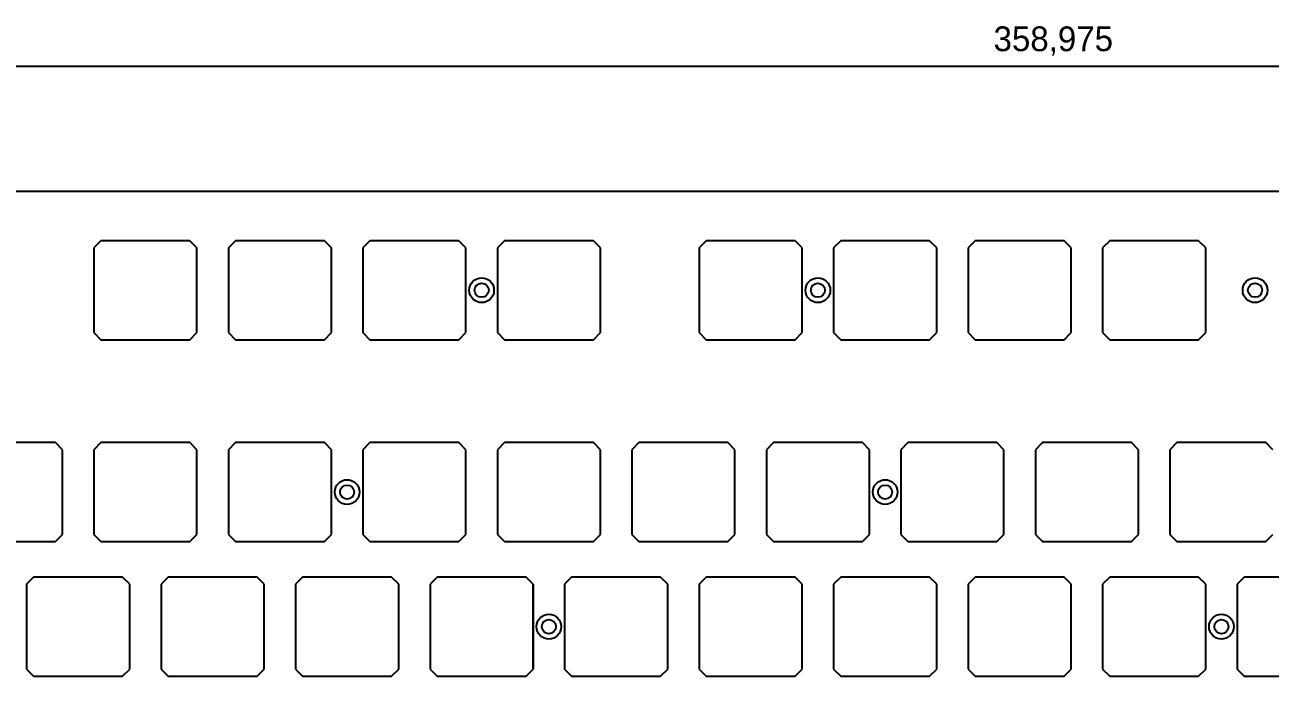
# Model space of a CAD drawing. Header units: millimetres. Extents: x -77 to 404, y -29 to 191.
# Drawn here: x 49.6 to 226, y 98.7 to 190.9 of the extents above; entities that cross this region are included whole.
import ezdxf

# ---------------------------------------------------------------- set-up
doc = ezdxf.new("R2010")
doc.units = ezdxf.units.MM
doc.header["$PDSIZE"] = -1
doc.dimstyles.new('ISO-25', dxfattribs={"dimtxt": 2.5, "dimasz": 2.5, "dimexe": 1.25, "dimexo": 0.625, "dimtad": 1, "dimtxsty": 'Standard', "dimcen": 2.5, "dimadec": 0, "dimazin": 0, "dimtfac": 1, "dimtmove": 0, "dimatfit": 3, "dimfxl": 1, "dimarcsym": 0})

# ---------------------------------------------------------------- blocks, each defined once
blk = doc.blocks.new('*D10')
at = {"color": 0, "lineweight": -2, "transparency": 16777216}
for p, q in [((15.76, 168.32), (15.76, 186.02)), ((374.74, 168.32), (374.74, 186.02)), ((19.06, 185.02), (371.44, 185.02))]:
    blk.add_line(p, q, dxfattribs=at)
at = {"color": 0, "transparency": 16777216}
for points in [[(19.06, 185.57), (19.06, 184.47), (15.76, 185.02)], [(371.44, 185.57), (371.44, 184.47), (374.74, 185.02)]]:
    blk.add_solid(points, dxfattribs=at)
at = {"layer": 'Defpoints', "color": 0, "transparency": 16777216}
for p in [(374.74, 185.02), (15.76, 167.32), (374.74, 167.32)]:
    blk.add_point(p, dxfattribs=at)
at = {"color": 0, "transparency": 16777216, "insert": (195.25, 188.59), "char_height": 3.5, "attachment_point": 5}
blk.add_mtext('358,975', dxfattribs=at)

msp = doc.modelspace()

# ---------------------------------------------------------------- linework, layer by layer
for p, q in [((372.7374, 167.3203), (17.7624, 167.3203)), ((372.7374, 167.3203), (17.7624, 167.3203)), ((372.7374, 167.3203), (17.7624, 167.3203)), ((60.3624, 146.3203), (66.6624, 146.3203)), ((60.3624, 146.3203), (66.6624, 146.3203)), ((117.5124, 146.3203), (123.8124, 146.3203)), ((117.5124, 146.3203), (123.8124, 146.3203)), ((146.0874, 146.3203), (152.3874, 146.3203)), ((146.0874, 146.3203), (152.3874, 146.3203)), ((203.2374, 146.3203), (209.5374, 146.3203)), ((203.2374, 146.3203), (209.5374, 146.3203)), ((60.3624, 117.7453), (66.6624, 117.7453)), ((60.3624, 117.7453), (66.6624, 117.7453)), ((79.4124, 117.7453), (85.7124, 117.7453)), ((79.4124, 117.7453), (85.7124, 117.7453)), ((136.5624, 117.7453), (142.8624, 117.7453)), ((136.5624, 117.7453), (142.8624, 117.7453)), ((212.7624, 117.7453), (219.0624, 117.7453)), ((212.7624, 117.7453), (219.0624, 117.7453)), ((50.8374, 98.6953), (63.4374, 98.6953)), ((50.8374, 98.6953), (57.1374, 98.6953)), ((50.8374, 98.6953), (63.4374, 98.6953)), ((50.8374, 98.6953), (57.1374, 98.6953)), ((50.8374, 98.6953), (63.4374, 98.6953)), ((107.9874, 98.6953), (114.2874, 98.6953)), ((107.9874, 98.6953), (114.2874, 98.6953)), ((146.0874, 98.6953), (152.3874, 98.6953)), ((146.0874, 98.6953), (152.3874, 98.6953)), ((184.1874, 98.6953), (190.4874, 98.6953)), ((184.1874, 98.6953), (190.4874, 98.6953))]:
    msp.add_line(p, q)
at = {"color": 7, "linetype": 'Continuous'}
for p, q in [((60.3624, 160.3203), (59.3624, 159.3203)), ((60.3624, 160.3203), (59.3624, 159.3203)), ((60.3624, 160.3203), (59.3624, 159.3203)), ((59.3624, 159.3203), (59.3624, 147.3203)), ((59.3624, 159.3203), (59.3624, 147.3203)), ((59.3624, 159.3203), (59.3624, 147.3203)), ((72.9624, 160.3203), (60.3624, 160.3203)), ((72.9624, 160.3203), (60.3624, 160.3203)), ((72.9624, 160.3203), (60.3624, 160.3203)), ((73.9624, 159.3203), (72.9624, 160.3203)), ((73.9624, 159.3203), (72.9624, 160.3203)), ((73.9624, 159.3203), (72.9624, 160.3203)), ((73.9624, 147.3203), (73.9624, 159.3203)), ((73.9624, 147.3203), (73.9624, 159.3203)), ((73.9624, 147.3203), (73.9624, 159.3203)), ((79.4124, 160.3203), (78.4124, 159.3203)), ((79.4124, 160.3203), (78.4124, 159.3203)), ((79.4124, 160.3203), (78.4124, 159.3203)), ((78.4124, 159.3203), (78.4124, 147.3203)), ((78.4124, 159.3203), (78.4124, 147.3203)), ((78.4124, 159.3203), (78.4124, 147.3203)), ((92.0124, 160.3203), (79.4124, 160.3203)), ((92.0124, 160.3203), (79.4124, 160.3203)), ((92.0124, 160.3203), (79.4124, 160.3203)), ((93.0124, 159.3203), (92.0124, 160.3203)), ((93.0124, 159.3203), (92.0124, 160.3203)), ((93.0124, 159.3203), (92.0124, 160.3203)), ((93.0124, 147.3203), (93.0124, 159.3203)), ((93.0124, 147.3203), (93.0124, 159.3203)), ((93.0124, 147.3203), (93.0124, 159.3203)), ((98.4624, 160.3203), (97.4624, 159.3203)), ((98.4624, 160.3203), (97.4624, 159.3203)), ((98.4624, 160.3203), (97.4624, 159.3203)), ((97.4624, 159.3203), (97.4624, 147.3203)), ((97.4624, 159.3203), (97.4624, 147.3203)), ((97.4624, 159.3203), (97.4624, 147.3203)), ((111.0624, 160.3203), (98.4624, 160.3203)), ((111.0624, 160.3203), (98.4624, 160.3203)), ((111.0624, 160.3203), (98.4624, 160.3203)), ((112.0624, 159.3203), (111.0624, 160.3203)), ((112.0624, 159.3203), (111.0624, 160.3203)), ((112.0624, 159.3203), (111.0624, 160.3203)), ((112.0624, 147.3203), (112.0624, 159.3203)), ((112.0624, 147.3203), (112.0624, 159.3203)), ((112.0624, 147.3203), (112.0624, 159.3203)), ((117.5124, 160.3203), (116.5124, 159.3203)), ((117.5124, 160.3203), (116.5124, 159.3203)), ((117.5124, 160.3203), (116.5124, 159.3203)), ((116.5124, 159.3203), (116.5124, 147.3203)), ((116.5124, 159.3203), (116.5124, 147.3203)), ((116.5124, 159.3203), (116.5124, 147.3203)), ((130.1124, 160.3203), (117.5124, 160.3203)), ((130.1124, 160.3203), (117.5124, 160.3203)), ((130.1124, 160.3203), (117.5124, 160.3203)), ((131.1124, 159.3203), (130.1124, 160.3203)), ((131.1124, 159.3203), (130.1124, 160.3203)), ((131.1124, 159.3203), (130.1124, 160.3203)), ((131.1124, 147.3203), (131.1124, 159.3203)), ((131.1124, 147.3203), (131.1124, 159.3203)), ((131.1124, 147.3203), (131.1124, 159.3203)), ((146.0874, 160.3203), (145.0874, 159.3203)), ((146.0874, 160.3203), (145.0874, 159.3203)), ((146.0874, 160.3203), (145.0874, 159.3203)), ((145.0874, 159.3203), (145.0874, 147.3203)), ((145.0874, 159.3203), (145.0874, 147.3203)), ((145.0874, 159.3203), (145.0874, 147.3203)), ((158.6874, 160.3203), (146.0874, 160.3203)), ((158.6874, 160.3203), (146.0874, 160.3203)), ((158.6874, 160.3203), (146.0874, 160.3203)), ((159.6874, 159.3203), (158.6874, 160.3203)), ((159.6874, 159.3203), (158.6874, 160.3203)), ((159.6874, 159.3203), (158.6874, 160.3203)), ((159.6874, 147.3203), (159.6874, 159.3203)), ((159.6874, 147.3203), (159.6874, 159.3203)), ((159.6874, 147.3203), (159.6874, 159.3203)), ((165.1374, 160.3203), (164.1374, 159.3203)), ((165.1374, 160.3203), (164.1374, 159.3203)), ((165.1374, 160.3203), (164.1374, 159.3203)), ((164.1374, 159.3203), (164.1374, 147.3203)), ((164.1374, 159.3203), (164.1374, 147.3203)), ((164.1374, 159.3203), (164.1374, 147.3203)), ((177.7374, 160.3203), (165.1374, 160.3203)), ((177.7374, 160.3203), (165.1374, 160.3203)), ((177.7374, 160.3203), (165.1374, 160.3203)), ((178.7374, 159.3203), (177.7374, 160.3203)), ((178.7374, 159.3203), (177.7374, 160.3203)), ((178.7374, 159.3203), (177.7374, 160.3203)), ((178.7374, 147.3203), (178.7374, 159.3203)), ((178.7374, 147.3203), (178.7374, 159.3203)), ((178.7374, 147.3203), (178.7374, 159.3203)), ((184.1874, 160.3203), (183.1874, 159.3203)), ((184.1874, 160.3203), (183.1874, 159.3203)), ((184.1874, 160.3203), (183.1874, 159.3203)), ((183.1874, 159.3203), (183.1874, 147.3203)), ((183.1874, 159.3203), (183.1874, 147.3203)), ((183.1874, 159.3203), (183.1874, 147.3203)), ((196.7874, 160.3203), (184.1874, 160.3203)), ((196.7874, 160.3203), (184.1874, 160.3203)), ((196.7874, 160.3203), (184.1874, 160.3203)), ((197.7874, 159.3203), (196.7874, 160.3203)), ((197.7874, 159.3203), (196.7874, 160.3203)), ((197.7874, 159.3203), (196.7874, 160.3203)), ((197.7874, 147.3203), (197.7874, 159.3203)), ((197.7874, 147.3203), (197.7874, 159.3203)), ((197.7874, 147.3203), (197.7874, 159.3203)), ((203.2374, 160.3203), (202.2374, 159.3203)), ((203.2374, 160.3203), (202.2374, 159.3203)), ((203.2374, 160.3203), (202.2374, 159.3203)), ((202.2374, 159.3203), (202.2374, 147.3203)), ((202.2374, 159.3203), (202.2374, 147.3203)), ((202.2374, 159.3203), (202.2374, 147.3203)), ((215.8374, 160.3203), (203.2374, 160.3203)), ((215.8374, 160.3203), (203.2374, 160.3203)), ((215.8374, 160.3203), (203.2374, 160.3203)), ((216.8374, 159.3203), (215.8374, 160.3203)), ((216.8374, 159.3203), (215.8374, 160.3203)), ((216.8374, 159.3203), (215.8374, 160.3203)), ((216.8374, 147.3203), (216.8374, 159.3203)), ((216.8374, 147.3203), (216.8374, 159.3203)), ((216.8374, 147.3203), (216.8374, 159.3203)), ((59.3624, 147.3203), (60.3624, 146.3203)), ((59.3624, 147.3203), (60.3624, 146.3203)), ((59.3624, 147.3203), (60.3624, 146.3203)), ((72.9624, 146.3203), (73.9624, 147.3203)), ((72.9624, 146.3203), (73.9624, 147.3203)), ((72.9624, 146.3203), (73.9624, 147.3203)), ((78.4124, 147.3203), (79.4124, 146.3203)), ((78.4124, 147.3203), (79.4124, 146.3203)), ((78.4124, 147.3203), (79.4124, 146.3203)), ((92.0124, 146.3203), (93.0124, 147.3203)), ((92.0124, 146.3203), (93.0124, 147.3203)), ((92.0124, 146.3203), (93.0124, 147.3203)), ((97.4624, 147.3203), (98.4624, 146.3203)), ((97.4624, 147.3203), (98.4624, 146.3203)), ((97.4624, 147.3203), (98.4624, 146.3203)), ((111.0624, 146.3203), (112.0624, 147.3203)), ((111.0624, 146.3203), (112.0624, 147.3203)), ((111.0624, 146.3203), (112.0624, 147.3203)), ((116.5124, 147.3203), (117.5124, 146.3203)), ((116.5124, 147.3203), (117.5124, 146.3203)), ((116.5124, 147.3203), (117.5124, 146.3203)), ((130.1124, 146.3203), (131.1124, 147.3203)), ((130.1124, 146.3203), (131.1124, 147.3203)), ((130.1124, 146.3203), (131.1124, 147.3203)), ((145.0874, 147.3203), (146.0874, 146.3203)), ((145.0874, 147.3203), (146.0874, 146.3203)), ((145.0874, 147.3203), (146.0874, 146.3203)), ((158.6874, 146.3203), (159.6874, 147.3203)), ((158.6874, 146.3203), (159.6874, 147.3203)), ((158.6874, 146.3203), (159.6874, 147.3203)), ((164.1374, 147.3203), (165.1374, 146.3203)), ((164.1374, 147.3203), (165.1374, 146.3203)), ((164.1374, 147.3203), (165.1374, 146.3203)), ((177.7374, 146.3203), (178.7374, 147.3203)), ((177.7374, 146.3203), (178.7374, 147.3203)), ((177.7374, 146.3203), (178.7374, 147.3203)), ((183.1874, 147.3203), (184.1874, 146.3203)), ((183.1874, 147.3203), (184.1874, 146.3203)), ((183.1874, 147.3203), (184.1874, 146.3203)), ((196.7874, 146.3203), (197.7874, 147.3203)), ((196.7874, 146.3203), (197.7874, 147.3203)), ((196.7874, 146.3203), (197.7874, 147.3203)), ((202.2374, 147.3203), (203.2374, 146.3203)), ((202.2374, 147.3203), (203.2374, 146.3203)), ((202.2374, 147.3203), (203.2374, 146.3203)), ((215.8374, 146.3203), (216.8374, 147.3203)), ((215.8374, 146.3203), (216.8374, 147.3203)), ((215.8374, 146.3203), (216.8374, 147.3203)), ((60.3624, 146.3203), (72.9624, 146.3203)), ((60.3624, 146.3203), (72.9624, 146.3203)), ((60.3624, 146.3203), (72.9624, 146.3203)), ((79.4124, 146.3203), (92.0124, 146.3203)), ((79.4124, 146.3203), (92.0124, 146.3203)), ((79.4124, 146.3203), (92.0124, 146.3203)), ((98.4624, 146.3203), (111.0624, 146.3203)), ((98.4624, 146.3203), (111.0624, 146.3203)), ((98.4624, 146.3203), (111.0624, 146.3203)), ((117.5124, 146.3203), (130.1124, 146.3203)), ((117.5124, 146.3203), (130.1124, 146.3203)), ((117.5124, 146.3203), (130.1124, 146.3203)), ((146.0874, 146.3203), (158.6874, 146.3203)), ((146.0874, 146.3203), (158.6874, 146.3203)), ((146.0874, 146.3203), (158.6874, 146.3203)), ((165.1374, 146.3203), (177.7374, 146.3203)), ((165.1374, 146.3203), (177.7374, 146.3203)), ((165.1374, 146.3203), (177.7374, 146.3203)), ((184.1874, 146.3203), (196.7874, 146.3203)), ((184.1874, 146.3203), (196.7874, 146.3203)), ((184.1874, 146.3203), (196.7874, 146.3203)), ((203.2374, 146.3203), (215.8374, 146.3203)), ((203.2374, 146.3203), (215.8374, 146.3203)), ((203.2374, 146.3203), (215.8374, 146.3203)), ((53.9124, 131.7453), (41.3124, 131.7453)), ((53.9124, 131.7453), (41.3124, 131.7453)), ((53.9124, 131.7453), (41.3124, 131.7453)), ((54.9124, 130.7453), (53.9124, 131.7453)), ((54.9124, 130.7453), (53.9124, 131.7453)), ((54.9124, 130.7453), (53.9124, 131.7453)), ((54.9124, 118.7453), (54.9124, 130.7453)), ((54.9124, 118.7453), (54.9124, 130.7453)), ((54.9124, 118.7453), (54.9124, 130.7453)), ((60.3624, 131.7453), (59.3624, 130.7453)), ((60.3624, 131.7453), (59.3624, 130.7453)), ((60.3624, 131.7453), (59.3624, 130.7453)), ((59.3624, 130.7453), (59.3624, 118.7453)), ((59.3624, 130.7453), (59.3624, 118.7453)), ((59.3624, 130.7453), (59.3624, 118.7453)), ((72.9624, 131.7453), (60.3624, 131.7453)), ((72.9624, 131.7453), (60.3624, 131.7453)), ((72.9624, 131.7453), (60.3624, 131.7453)), ((73.9624, 130.7453), (72.9624, 131.7453)), ((73.9624, 130.7453), (72.9624, 131.7453)), ((73.9624, 130.7453), (72.9624, 131.7453)), ((73.9624, 118.7453), (73.9624, 130.7453)), ((73.9624, 118.7453), (73.9624, 130.7453)), ((73.9624, 118.7453), (73.9624, 130.7453)), ((79.4124, 131.7453), (78.4124, 130.7453)), ((79.4124, 131.7453), (78.4124, 130.7453)), ((79.4124, 131.7453), (78.4124, 130.7453)), ((78.4124, 130.7453), (78.4124, 118.7453)), ((78.4124, 130.7453), (78.4124, 118.7453)), ((78.4124, 130.7453), (78.4124, 118.7453)), ((92.0124, 131.7453), (79.4124, 131.7453)), ((92.0124, 131.7453), (79.4124, 131.7453)), ((92.0124, 131.7453), (79.4124, 131.7453)), ((93.0124, 130.7453), (92.0124, 131.7453)), ((93.0124, 130.7453), (92.0124, 131.7453)), ((93.0124, 130.7453), (92.0124, 131.7453)), ((93.0124, 118.7453), (93.0124, 130.7453)), ((93.0124, 118.7453), (93.0124, 130.7453)), ((93.0124, 118.7453), (93.0124, 130.7453)), ((98.4624, 131.7453), (97.4624, 130.7453)), ((98.4624, 131.7453), (97.4624, 130.7453)), ((98.4624, 131.7453), (97.4624, 130.7453)), ((97.4624, 130.7453), (97.4624, 118.7453)), ((97.4624, 130.7453), (97.4624, 118.7453)), ((97.4624, 130.7453), (97.4624, 118.7453)), ((111.0624, 131.7453), (98.4624, 131.7453)), ((111.0624, 131.7453), (98.4624, 131.7453)), ((111.0624, 131.7453), (98.4624, 131.7453)), ((112.0624, 130.7453), (111.0624, 131.7453)), ((112.0624, 130.7453), (111.0624, 131.7453)), ((112.0624, 130.7453), (111.0624, 131.7453)), ((112.0624, 118.7453), (112.0624, 130.7453)), ((112.0624, 118.7453), (112.0624, 130.7453)), ((112.0624, 118.7453), (112.0624, 130.7453)), ((117.5124, 131.7453), (116.5124, 130.7453)), ((117.5124, 131.7453), (116.5124, 130.7453)), ((117.5124, 131.7453), (116.5124, 130.7453)), ((116.5124, 130.7453), (116.5124, 118.7453)), ((116.5124, 130.7453), (116.5124, 118.7453)), ((116.5124, 130.7453), (116.5124, 118.7453)), ((130.1124, 131.7453), (117.5124, 131.7453)), ((130.1124, 131.7453), (117.5124, 131.7453)), ((130.1124, 131.7453), (117.5124, 131.7453)), ((131.1124, 130.7453), (130.1124, 131.7453)), ((131.1124, 130.7453), (130.1124, 131.7453)), ((131.1124, 130.7453), (130.1124, 131.7453)), ((131.1124, 118.7453), (131.1124, 130.7453)), ((131.1124, 118.7453), (131.1124, 130.7453)), ((131.1124, 118.7453), (131.1124, 130.7453)), ((136.5624, 131.7453), (135.5624, 130.7453)), ((136.5624, 131.7453), (135.5624, 130.7453)), ((136.5624, 131.7453), (135.5624, 130.7453)), ((135.5624, 130.7453), (135.5624, 118.7453)), ((135.5624, 130.7453), (135.5624, 118.7453)), ((135.5624, 130.7453), (135.5624, 118.7453)), ((149.1624, 131.7453), (136.5624, 131.7453)), ((149.1624, 131.7453), (136.5624, 131.7453)), ((149.1624, 131.7453), (136.5624, 131.7453)), ((150.1624, 130.7453), (149.1624, 131.7453)), ((150.1624, 130.7453), (149.1624, 131.7453)), ((150.1624, 130.7453), (149.1624, 131.7453)), ((150.1624, 118.7453), (150.1624, 130.7453)), ((150.1624, 118.7453), (150.1624, 130.7453)), ((150.1624, 118.7453), (150.1624, 130.7453)), ((155.6124, 131.7453), (154.6124, 130.7453)), ((155.6124, 131.7453), (154.6124, 130.7453)), ((155.6124, 131.7453), (154.6124, 130.7453)), ((154.6124, 130.7453), (154.6124, 118.7453)), ((154.6124, 130.7453), (154.6124, 118.7453)), ((154.6124, 130.7453), (154.6124, 118.7453)), ((168.2124, 131.7453), (155.6124, 131.7453)), ((168.2124, 131.7453), (155.6124, 131.7453)), ((168.2124, 131.7453), (155.6124, 131.7453)), ((169.2124, 130.7453), (168.2124, 131.7453)), ((169.2124, 130.7453), (168.2124, 131.7453)), ((169.2124, 130.7453), (168.2124, 131.7453)), ((169.2124, 118.7453), (169.2124, 130.7453)), ((169.2124, 118.7453), (169.2124, 130.7453)), ((169.2124, 118.7453), (169.2124, 130.7453)), ((174.6624, 131.7453), (173.6624, 130.7453)), ((174.6624, 131.7453), (173.6624, 130.7453)), ((174.6624, 131.7453), (173.6624, 130.7453)), ((173.6624, 130.7453), (173.6624, 118.7453)), ((173.6624, 130.7453), (173.6624, 118.7453)), ((173.6624, 130.7453), (173.6624, 118.7453)), ((187.2624, 131.7453), (174.6624, 131.7453)), ((187.2624, 131.7453), (174.6624, 131.7453)), ((187.2624, 131.7453), (174.6624, 131.7453)), ((188.2624, 130.7453), (187.2624, 131.7453)), ((188.2624, 130.7453), (187.2624, 131.7453)), ((188.2624, 130.7453), (187.2624, 131.7453)), ((188.2624, 118.7453), (188.2624, 130.7453)), ((188.2624, 118.7453), (188.2624, 130.7453)), ((188.2624, 118.7453), (188.2624, 130.7453)), ((193.7124, 131.7453), (192.7124, 130.7453)), ((193.7124, 131.7453), (192.7124, 130.7453)), ((193.7124, 131.7453), (192.7124, 130.7453)), ((192.7124, 130.7453), (192.7124, 118.7453)), ((192.7124, 130.7453), (192.7124, 118.7453)), ((192.7124, 130.7453), (192.7124, 118.7453)), ((206.3124, 131.7453), (193.7124, 131.7453)), ((206.3124, 131.7453), (193.7124, 131.7453)), ((206.3124, 131.7453), (193.7124, 131.7453)), ((207.3124, 130.7453), (206.3124, 131.7453)), ((207.3124, 130.7453), (206.3124, 131.7453)), ((207.3124, 130.7453), (206.3124, 131.7453)), ((207.3124, 118.7453), (207.3124, 130.7453)), ((207.3124, 118.7453), (207.3124, 130.7453)), ((207.3124, 118.7453), (207.3124, 130.7453)), ((212.7624, 131.7453), (211.7624, 130.7453)), ((212.7624, 131.7453), (211.7624, 130.7453)), ((212.7624, 131.7453), (211.7624, 130.7453)), ((211.7624, 130.7453), (211.7624, 118.7453)), ((211.7624, 130.7453), (211.7624, 118.7453)), ((211.7624, 130.7453), (211.7624, 118.7453)), ((225.3624, 131.7453), (212.7624, 131.7453)), ((225.3624, 131.7453), (212.7624, 131.7453)), ((225.3624, 131.7453), (212.7624, 131.7453)), ((226.3624, 130.7453), (225.3624, 131.7453)), ((226.3624, 130.7453), (225.3624, 131.7453)), ((226.3624, 130.7453), (225.3624, 131.7453)), ((53.9124, 117.7453), (54.9124, 118.7453)), ((53.9124, 117.7453), (54.9124, 118.7453)), ((53.9124, 117.7453), (54.9124, 118.7453)), ((59.3624, 118.7453), (60.3624, 117.7453)), ((59.3624, 118.7453), (60.3624, 117.7453)), ((59.3624, 118.7453), (60.3624, 117.7453)), ((72.9624, 117.7453), (73.9624, 118.7453)), ((72.9624, 117.7453), (73.9624, 118.7453)), ((72.9624, 117.7453), (73.9624, 118.7453)), ((78.4124, 118.7453), (79.4124, 117.7453)), ((78.4124, 118.7453), (79.4124, 117.7453)), ((78.4124, 118.7453), (79.4124, 117.7453)), ((92.0124, 117.7453), (93.0124, 118.7453)), ((92.0124, 117.7453), (93.0124, 118.7453)), ((92.0124, 117.7453), (93.0124, 118.7453)), ((97.4624, 118.7453), (98.4624, 117.7453)), ((97.4624, 118.7453), (98.4624, 117.7453)), ((97.4624, 118.7453), (98.4624, 117.7453)), ((111.0624, 117.7453), (112.0624, 118.7453)), ((111.0624, 117.7453), (112.0624, 118.7453)), ((111.0624, 117.7453), (112.0624, 118.7453)), ((116.5124, 118.7453), (117.5124, 117.7453)), ((116.5124, 118.7453), (117.5124, 117.7453)), ((116.5124, 118.7453), (117.5124, 117.7453)), ((130.1124, 117.7453), (131.1124, 118.7453)), ((130.1124, 117.7453), (131.1124, 118.7453)), ((130.1124, 117.7453), (131.1124, 118.7453)), ((135.5624, 118.7453), (136.5624, 117.7453)), ((135.5624, 118.7453), (136.5624, 117.7453)), ((135.5624, 118.7453), (136.5624, 117.7453)), ((149.1624, 117.7453), (150.1624, 118.7453)), ((149.1624, 117.7453), (150.1624, 118.7453)), ((149.1624, 117.7453), (150.1624, 118.7453)), ((154.6124, 118.7453), (155.6124, 117.7453)), ((154.6124, 118.7453), (155.6124, 117.7453)), ((154.6124, 118.7453), (155.6124, 117.7453)), ((168.2124, 117.7453), (169.2124, 118.7453)), ((168.2124, 117.7453), (169.2124, 118.7453)), ((168.2124, 117.7453), (169.2124, 118.7453)), ((173.6624, 118.7453), (174.6624, 117.7453)), ((173.6624, 118.7453), (174.6624, 117.7453)), ((173.6624, 118.7453), (174.6624, 117.7453)), ((187.2624, 117.7453), (188.2624, 118.7453)), ((187.2624, 117.7453), (188.2624, 118.7453)), ((187.2624, 117.7453), (188.2624, 118.7453)), ((192.7124, 118.7453), (193.7124, 117.7453)), ((192.7124, 118.7453), (193.7124, 117.7453)), ((192.7124, 118.7453), (193.7124, 117.7453)), ((206.3124, 117.7453), (207.3124, 118.7453)), ((206.3124, 117.7453), (207.3124, 118.7453)), ((206.3124, 117.7453), (207.3124, 118.7453)), ((211.7624, 118.7453), (212.7624, 117.7453)), ((211.7624, 118.7453), (212.7624, 117.7453)), ((211.7624, 118.7453), (212.7624, 117.7453)), ((225.3624, 117.7453), (226.3624, 118.7453)), ((225.3624, 117.7453), (226.3624, 118.7453)), ((225.3624, 117.7453), (226.3624, 118.7453)), ((41.3124, 117.7453), (53.9124, 117.7453)), ((41.3124, 117.7453), (53.9124, 117.7453)), ((41.3124, 117.7453), (53.9124, 117.7453)), ((60.3624, 117.7453), (72.9624, 117.7453)), ((60.3624, 117.7453), (72.9624, 117.7453)), ((60.3624, 117.7453), (72.9624, 117.7453)), ((79.4124, 117.7453), (92.0124, 117.7453)), ((79.4124, 117.7453), (92.0124, 117.7453)), ((79.4124, 117.7453), (92.0124, 117.7453)), ((98.4624, 117.7453), (111.0624, 117.7453)), ((98.4624, 117.7453), (111.0624, 117.7453)), ((98.4624, 117.7453), (111.0624, 117.7453)), ((117.5124, 117.7453), (130.1124, 117.7453)), ((117.5124, 117.7453), (130.1124, 117.7453)), ((117.5124, 117.7453), (130.1124, 117.7453)), ((136.5624, 117.7453), (149.1624, 117.7453)), ((136.5624, 117.7453), (149.1624, 117.7453)), ((136.5624, 117.7453), (149.1624, 117.7453)), ((155.6124, 117.7453), (168.2124, 117.7453)), ((155.6124, 117.7453), (168.2124, 117.7453)), ((155.6124, 117.7453), (168.2124, 117.7453)), ((174.6624, 117.7453), (187.2624, 117.7453)), ((174.6624, 117.7453), (187.2624, 117.7453)), ((174.6624, 117.7453), (187.2624, 117.7453)), ((193.7124, 117.7453), (206.3124, 117.7453)), ((193.7124, 117.7453), (206.3124, 117.7453)), ((193.7124, 117.7453), (206.3124, 117.7453)), ((212.7624, 117.7453), (225.3624, 117.7453)), ((212.7624, 117.7453), (225.3624, 117.7453)), ((212.7624, 117.7453), (225.3624, 117.7453)), ((50.8374, 112.6953), (49.8374, 111.6953)), ((50.8374, 112.6953), (49.8374, 111.6953)), ((50.8374, 112.6953), (49.8374, 111.6953)), ((49.8374, 111.6953), (49.8374, 99.6953)), ((49.8374, 111.6953), (49.8374, 99.6953)), ((63.4374, 112.6953), (50.8374, 112.6953)), ((63.4374, 112.6953), (50.8374, 112.6953)), ((63.4374, 112.6953), (50.8374, 112.6953)), ((64.4374, 111.6953), (63.4374, 112.6953)), ((64.4374, 111.6953), (63.4374, 112.6953)), ((64.4374, 111.6953), (63.4374, 112.6953)), ((64.4374, 99.6953), (64.4374, 111.6953)), ((64.4374, 99.6953), (64.4374, 111.6953)), ((64.4374, 99.6953), (64.4374, 111.6953)), ((69.8874, 112.6953), (68.8874, 111.6953)), ((69.8874, 112.6953), (68.8874, 111.6953)), ((69.8874, 112.6953), (68.8874, 111.6953)), ((68.8874, 111.6953), (68.8874, 99.6953)), ((68.8874, 111.6953), (68.8874, 99.6953)), ((68.8874, 111.6953), (68.8874, 99.6953)), ((82.4874, 112.6953), (69.8874, 112.6953)), ((82.4874, 112.6953), (69.8874, 112.6953)), ((82.4874, 112.6953), (69.8874, 112.6953)), ((83.4874, 111.6953), (82.4874, 112.6953)), ((83.4874, 111.6953), (82.4874, 112.6953)), ((83.4874, 111.6953), (82.4874, 112.6953)), ((83.4874, 99.6953), (83.4874, 111.6953)), ((83.4874, 99.6953), (83.4874, 111.6953)), ((83.4874, 99.6953), (83.4874, 111.6953)), ((88.9374, 112.6953), (87.9374, 111.6953)), ((88.9374, 112.6953), (87.9374, 111.6953)), ((88.9374, 112.6953), (87.9374, 111.6953)), ((87.9374, 111.6953), (87.9374, 99.6953)), ((87.9374, 111.6953), (87.9374, 99.6953)), ((87.9374, 111.6953), (87.9374, 99.6953)), ((101.5374, 112.6953), (88.9374, 112.6953)), ((101.5374, 112.6953), (88.9374, 112.6953)), ((101.5374, 112.6953), (88.9374, 112.6953)), ((102.5374, 111.6953), (101.5374, 112.6953)), ((102.5374, 111.6953), (101.5374, 112.6953)), ((102.5374, 111.6953), (101.5374, 112.6953)), ((102.5374, 99.6953), (102.5374, 111.6953)), ((102.5374, 99.6953), (102.5374, 111.6953)), ((102.5374, 99.6953), (102.5374, 111.6953)), ((107.9874, 112.6953), (106.9874, 111.6953)), ((107.9874, 112.6953), (106.9874, 111.6953)), ((107.9874, 112.6953), (106.9874, 111.6953)), ((106.9874, 111.6953), (106.9874, 99.6953)), ((106.9874, 111.6953), (106.9874, 99.6953)), ((106.9874, 111.6953), (106.9874, 99.6953)), ((120.5874, 112.6953), (107.9874, 112.6953)), ((120.5874, 112.6953), (107.9874, 112.6953)), ((120.5874, 112.6953), (107.9874, 112.6953)), ((121.5874, 111.6953), (120.5874, 112.6953)), ((121.5874, 111.6953), (120.5874, 112.6953)), ((121.5874, 111.6953), (120.5874, 112.6953)), ((121.5874, 99.6953), (121.5874, 111.6953)), ((121.5874, 99.6953), (121.5874, 111.6953)), ((127.0374, 112.6953), (126.0374, 111.6953)), ((127.0374, 112.6953), (126.0374, 111.6953)), ((127.0374, 112.6953), (126.0374, 111.6953)), ((126.0374, 111.6953), (126.0374, 99.6953)), ((126.0374, 111.6953), (126.0374, 99.6953)), ((126.0374, 111.6953), (126.0374, 99.6953)), ((139.6374, 112.6953), (127.0374, 112.6953)), ((139.6374, 112.6953), (127.0374, 112.6953)), ((139.6374, 112.6953), (127.0374, 112.6953)), ((140.6374, 111.6953), (139.6374, 112.6953)), ((140.6374, 111.6953), (139.6374, 112.6953)), ((140.6374, 111.6953), (139.6374, 112.6953)), ((140.6374, 99.6953), (140.6374, 111.6953)), ((140.6374, 99.6953), (140.6374, 111.6953)), ((140.6374, 99.6953), (140.6374, 111.6953)), ((146.0874, 112.6953), (145.0874, 111.6953)), ((146.0874, 112.6953), (145.0874, 111.6953)), ((146.0874, 112.6953), (145.0874, 111.6953)), ((145.0874, 111.6953), (145.0874, 99.6953)), ((145.0874, 111.6953), (145.0874, 99.6953)), ((145.0874, 111.6953), (145.0874, 99.6953)), ((158.6874, 112.6953), (146.0874, 112.6953)), ((158.6874, 112.6953), (146.0874, 112.6953)), ((158.6874, 112.6953), (146.0874, 112.6953)), ((159.6874, 111.6953), (158.6874, 112.6953)), ((159.6874, 111.6953), (158.6874, 112.6953)), ((159.6874, 111.6953), (158.6874, 112.6953)), ((159.6874, 99.6953), (159.6874, 111.6953)), ((159.6874, 99.6953), (159.6874, 111.6953)), ((159.6874, 99.6953), (159.6874, 111.6953)), ((165.1374, 112.6953), (164.1374, 111.6953)), ((165.1374, 112.6953), (164.1374, 111.6953)), ((165.1374, 112.6953), (164.1374, 111.6953)), ((164.1374, 111.6953), (164.1374, 99.6953)), ((164.1374, 111.6953), (164.1374, 99.6953)), ((164.1374, 111.6953), (164.1374, 99.6953)), ((177.7374, 112.6953), (165.1374, 112.6953)), ((177.7374, 112.6953), (165.1374, 112.6953)), ((177.7374, 112.6953), (165.1374, 112.6953)), ((178.7374, 111.6953), (177.7374, 112.6953)), ((178.7374, 111.6953), (177.7374, 112.6953)), ((178.7374, 111.6953), (177.7374, 112.6953)), ((178.7374, 99.6953), (178.7374, 111.6953)), ((178.7374, 99.6953), (178.7374, 111.6953)), ((178.7374, 99.6953), (178.7374, 111.6953)), ((184.1874, 112.6953), (183.1874, 111.6953)), ((184.1874, 112.6953), (183.1874, 111.6953)), ((184.1874, 112.6953), (183.1874, 111.6953)), ((183.1874, 111.6953), (183.1874, 99.6953)), ((183.1874, 111.6953), (183.1874, 99.6953)), ((183.1874, 111.6953), (183.1874, 99.6953)), ((196.7874, 112.6953), (184.1874, 112.6953)), ((196.7874, 112.6953), (184.1874, 112.6953)), ((196.7874, 112.6953), (184.1874, 112.6953)), ((197.7874, 111.6953), (196.7874, 112.6953)), ((197.7874, 111.6953), (196.7874, 112.6953)), ((197.7874, 111.6953), (196.7874, 112.6953)), ((197.7874, 99.6953), (197.7874, 111.6953)), ((197.7874, 99.6953), (197.7874, 111.6953)), ((197.7874, 99.6953), (197.7874, 111.6953)), ((203.2374, 112.6953), (202.2374, 111.6953)), ((203.2374, 112.6953), (202.2374, 111.6953)), ((203.2374, 112.6953), (202.2374, 111.6953)), ((202.2374, 111.6953), (202.2374, 99.6953)), ((202.2374, 111.6953), (202.2374, 99.6953)), ((202.2374, 111.6953), (202.2374, 99.6953)), ((215.8374, 112.6953), (203.2374, 112.6953)), ((215.8374, 112.6953), (203.2374, 112.6953)), ((215.8374, 112.6953), (203.2374, 112.6953)), ((216.8374, 111.6953), (215.8374, 112.6953)), ((216.8374, 111.6953), (215.8374, 112.6953)), ((216.8374, 111.6953), (215.8374, 112.6953)), ((216.8374, 99.6953), (216.8374, 111.6953)), ((216.8374, 99.6953), (216.8374, 111.6953)), ((216.8374, 99.6953), (216.8374, 111.6953)), ((222.2874, 112.6953), (221.2874, 111.6953)), ((222.2874, 112.6953), (221.2874, 111.6953)), ((222.2874, 112.6953), (221.2874, 111.6953)), ((221.2874, 111.6953), (221.2874, 99.6953)), ((221.2874, 111.6953), (221.2874, 99.6953)), ((221.2874, 111.6953), (221.2874, 99.6953)), ((234.8874, 112.6953), (222.2874, 112.6953)), ((234.8874, 112.6953), (222.2874, 112.6953)), ((234.8874, 112.6953), (222.2874, 112.6953)), ((49.8374, 99.6953), (50.8374, 98.6953)), ((49.8374, 99.6953), (50.8374, 98.6953)), ((49.8374, 99.6953), (50.8374, 98.6953)), ((63.4374, 98.6953), (64.4374, 99.6953)), ((63.4374, 98.6953), (64.4374, 99.6953)), ((63.4374, 98.6953), (64.4374, 99.6953)), ((68.8874, 99.6953), (69.8874, 98.6953)), ((68.8874, 99.6953), (69.8874, 98.6953)), ((68.8874, 99.6953), (69.8874, 98.6953)), ((82.4874, 98.6953), (83.4874, 99.6953)), ((82.4874, 98.6953), (83.4874, 99.6953)), ((82.4874, 98.6953), (83.4874, 99.6953)), ((87.9374, 99.6953), (88.9374, 98.6953)), ((87.9374, 99.6953), (88.9374, 98.6953)), ((87.9374, 99.6953), (88.9374, 98.6953)), ((101.5374, 98.6953), (102.5374, 99.6953)), ((101.5374, 98.6953), (102.5374, 99.6953)), ((101.5374, 98.6953), (102.5374, 99.6953)), ((106.9874, 99.6953), (107.9874, 98.6953)), ((106.9874, 99.6953), (107.9874, 98.6953)), ((106.9874, 99.6953), (107.9874, 98.6953)), ((120.5874, 98.6953), (121.5874, 99.6953)), ((120.5874, 98.6953), (121.5874, 99.6953)), ((120.5874, 98.6953), (121.5874, 99.6953)), ((126.0374, 99.6953), (127.0374, 98.6953)), ((126.0374, 99.6953), (127.0374, 98.6953)), ((126.0374, 99.6953), (127.0374, 98.6953)), ((139.6374, 98.6953), (140.6374, 99.6953)), ((139.6374, 98.6953), (140.6374, 99.6953)), ((139.6374, 98.6953), (140.6374, 99.6953)), ((145.0874, 99.6953), (146.0874, 98.6953)), ((145.0874, 99.6953), (146.0874, 98.6953)), ((145.0874, 99.6953), (146.0874, 98.6953)), ((158.6874, 98.6953), (159.6874, 99.6953)), ((158.6874, 98.6953), (159.6874, 99.6953)), ((158.6874, 98.6953), (159.6874, 99.6953)), ((164.1374, 99.6953), (165.1374, 98.6953)), ((164.1374, 99.6953), (165.1374, 98.6953)), ((164.1374, 99.6953), (165.1374, 98.6953)), ((177.7374, 98.6953), (178.7374, 99.6953)), ((177.7374, 98.6953), (178.7374, 99.6953)), ((177.7374, 98.6953), (178.7374, 99.6953)), ((183.1874, 99.6953), (184.1874, 98.6953)), ((183.1874, 99.6953), (184.1874, 98.6953)), ((183.1874, 99.6953), (184.1874, 98.6953)), ((196.7874, 98.6953), (197.7874, 99.6953)), ((196.7874, 98.6953), (197.7874, 99.6953)), ((196.7874, 98.6953), (197.7874, 99.6953)), ((202.2374, 99.6953), (203.2374, 98.6953)), ((202.2374, 99.6953), (203.2374, 98.6953)), ((202.2374, 99.6953), (203.2374, 98.6953)), ((215.8374, 98.6953), (216.8374, 99.6953)), ((215.8374, 98.6953), (216.8374, 99.6953)), ((215.8374, 98.6953), (216.8374, 99.6953)), ((221.2874, 99.6953), (222.2874, 98.6953)), ((221.2874, 99.6953), (222.2874, 98.6953)), ((221.2874, 99.6953), (222.2874, 98.6953)), ((69.8874, 98.6953), (82.4874, 98.6953)), ((69.8874, 98.6953), (82.4874, 98.6953)), ((69.8874, 98.6953), (82.4874, 98.6953)), ((88.9374, 98.6953), (101.5374, 98.6953)), ((88.9374, 98.6953), (101.5374, 98.6953)), ((88.9374, 98.6953), (101.5374, 98.6953)), ((107.9874, 98.6953), (120.5874, 98.6953)), ((107.9874, 98.6953), (120.5874, 98.6953)), ((107.9874, 98.6953), (120.5874, 98.6953)), ((127.0374, 98.6953), (139.6374, 98.6953)), ((127.0374, 98.6953), (139.6374, 98.6953)), ((127.0374, 98.6953), (139.6374, 98.6953)), ((146.0874, 98.6953), (158.6874, 98.6953)), ((146.0874, 98.6953), (158.6874, 98.6953)), ((146.0874, 98.6953), (158.6874, 98.6953)), ((165.1374, 98.6953), (177.7374, 98.6953)), ((165.1374, 98.6953), (177.7374, 98.6953)), ((165.1374, 98.6953), (177.7374, 98.6953)), ((184.1874, 98.6953), (196.7874, 98.6953)), ((184.1874, 98.6953), (196.7874, 98.6953)), ((184.1874, 98.6953), (196.7874, 98.6953)), ((203.2374, 98.6953), (215.8374, 98.6953)), ((203.2374, 98.6953), (215.8374, 98.6953)), ((203.2374, 98.6953), (215.8374, 98.6953)), ((222.2874, 98.6953), (234.8874, 98.6953)), ((222.2874, 98.6953), (234.8874, 98.6953)), ((222.2874, 98.6953), (234.8874, 98.6953))]:
    msp.add_line(p, q, dxfattribs=at)
at = {"color": 7, "true_color": 0xffffff}
for p, q in [((49.8374, 111.6953), (49.8374, 99.6953)), ((121.5874, 111.6953), (121.5874, 99.6953))]:
    msp.add_line(p, q, dxfattribs=at)
for centre, radius in [((114.2874, 153.3203), 1.75), ((114.2874, 153.3203), 1.75), ((114.2874, 153.3203), 1.75), ((114.2874, 153.3203), 1), ((114.2874, 153.3203), 1), ((114.2874, 153.3203), 1), ((161.9124, 153.3203), 1.75), ((161.9124, 153.3203), 1.75), ((161.9124, 153.3203), 1.75), ((161.9124, 153.3203), 1), ((161.9124, 153.3203), 1), ((161.9124, 153.3203), 1), ((223.8249, 153.3203), 1.75), ((223.8249, 153.3203), 1.75), ((223.8249, 153.3203), 1.75), ((223.8249, 153.3203), 1), ((223.8249, 153.3203), 1), ((223.8249, 153.3203), 1), ((95.2374, 124.7453), 1.75), ((95.2374, 124.7453), 1.75), ((95.2374, 124.7453), 1.75), ((95.2374, 124.7453), 1), ((95.2374, 124.7453), 1), ((95.2374, 124.7453), 1), ((171.4374, 124.7453), 1.75), ((171.4374, 124.7453), 1.75), ((171.4374, 124.7453), 1.75), ((171.4374, 124.7453), 1), ((171.4374, 124.7453), 1), ((171.4374, 124.7453), 1), ((123.8124, 105.6953), 1.75), ((123.8124, 105.6953), 1.75), ((123.8124, 105.6953), 1.75), ((123.8124, 105.6953), 1), ((123.8124, 105.6953), 1), ((123.8124, 105.6953), 1), ((219.0624, 105.6953), 1.75), ((219.0624, 105.6953), 1.75), ((219.0624, 105.6953), 1.75), ((219.0624, 105.6953), 1), ((219.0624, 105.6953), 1), ((219.0624, 105.6953), 1)]:
    msp.add_circle(centre, radius, dxfattribs=at)

# ---------------------------------------------------------------- dimensions: what is measured, and where the dimension line sits
at = {"color": 2, "true_color": 0xf1eb1f}
dim = msp.add_linear_dim(base=(374.7374, 185.0198), p1=(15.7624, 167.3203), p2=(374.7374, 167.3203), dimstyle='ISO-25', override={"dimtxt": 3.5, "dimasz": 3.302, "dimexe": 1, "dimexo": 1, "dimgap": 1.524, "dimtih": 1, "dimtoh": 1, "dimdec": 3, "dimzin": 0, "dimadec": 2, "dimtdec": 3, "dimtzin": 0}, dxfattribs=at)
dim.commit()
dim.dimension.update_dxf_attribs({"geometry": '*D10', "text_midpoint": (195.2499, 188.5855)})

doc.saveas('drawing.dxf')
